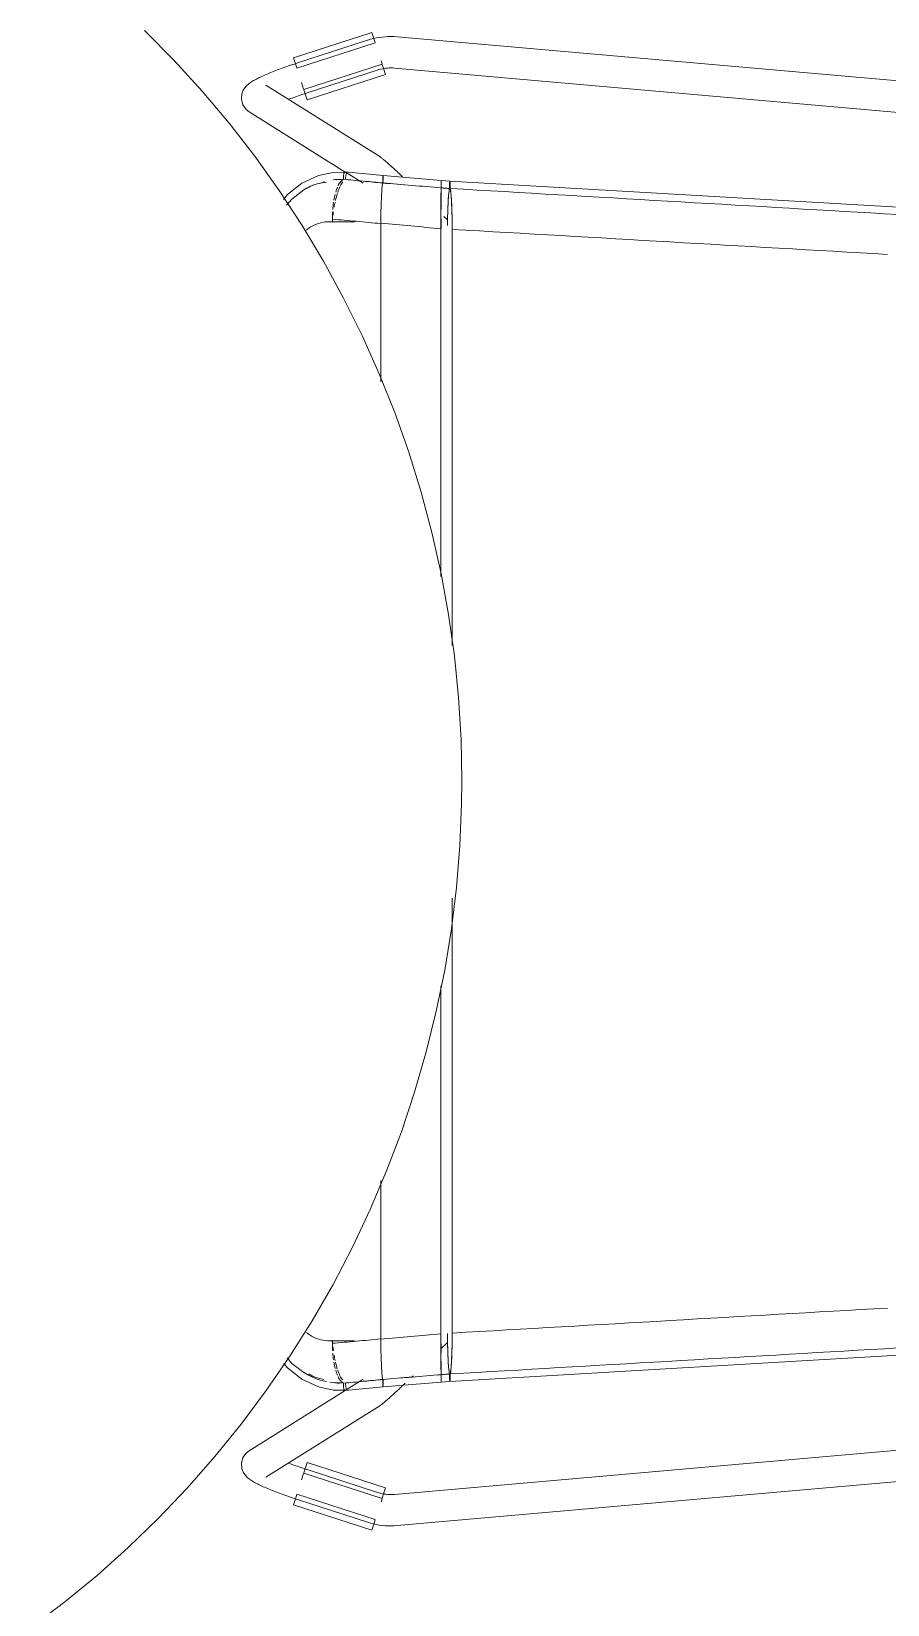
# Model space of a CAD drawing. Header units: millimetres. Extents: x 155927 to 326028, y -36033 to 97293.
# Drawn here: x 157535 to 157863, y 31145 to 31746 of the extents above; entities that cross this region are included whole.
import ezdxf

# ---------------------------------------------------------------- set-up
doc = ezdxf.new("R2010")
doc.units = ezdxf.units.MM
doc.header["$MEASUREMENT"] = 0
doc.layers.add('I-FURN', color=8, linetype='CONTINUOUS', lineweight=9)

msp = doc.modelspace()

# ---------------------------------------------------------------- linework, layer by layer
at = {"layer": 'I-FURN'}
for p, q in [((157589.89, 31735.2), (157578.64, 31746.58)), ((157635.55, 31736.21), (157665.56, 31745.9)), ((157666.16, 31743.53), (157665.06, 31743.24)), ((157665.56, 31745.9), (157666.19, 31743.95)), ((157667.28, 31743.77), (157666.16, 31743.53)), ((157666.19, 31743.95), (157666.82, 31741.97)), ((157668.41, 31743.97), (157667.28, 31743.77)), ((157669.54, 31744.12), (157668.41, 31743.97)), ((157670.68, 31744.22), (157669.54, 31744.12)), ((157671.82, 31744.28), (157670.68, 31744.22)), ((157672.96, 31744.3), (157671.82, 31744.28)), ((157674.1, 31744.26), (157672.96, 31744.3)), ((157675.24, 31744.19), (157674.1, 31744.26)), ((158118.56, 31705.24), (157675.24, 31744.18)), ((157636.85, 31732.17), (157666.86, 31741.86)), ((157663.92, 31742.9), (157637.1, 31734.19)), ((157663.96, 31742.91), (157663.92, 31742.9)), ((157665.06, 31743.24), (157663.96, 31742.91)), ((157600.67, 31723.39), (157589.89, 31735.2)), ((157628.84, 31731.27), (157629.5, 31731.52)), ((157629.5, 31731.52), (157630.18, 31731.78)), ((157630.18, 31731.78), (157630.87, 31732.03)), ((157630.87, 31732.03), (157631.57, 31732.29)), ((157631.57, 31732.29), (157632.27, 31732.54)), ((157632.27, 31732.54), (157632.99, 31732.79)), ((157632.99, 31732.79), (157633.71, 31733.05)), ((157633.71, 31733.05), (157634.44, 31733.3)), ((157634.44, 31733.3), (157635.17, 31733.55)), ((157635.17, 31733.55), (157635.91, 31733.79)), ((157636.18, 31734.26), (157635.55, 31736.21)), ((157635.91, 31733.79), (157636.65, 31734.04)), ((157636.82, 31732.29), (157636.18, 31734.26)), ((157636.65, 31734.04), (157637.1, 31734.19)), ((157669.47, 31733.79), (157639.46, 31724.1)), ((157640.81, 31722.77), (157667.62, 31731.49)), ((157667.62, 31731.49), (157668.26, 31731.68)), ((157668.26, 31731.68), (157668.9, 31731.84)), ((157668.9, 31731.84), (157669.55, 31731.98)), ((157669.06, 31735.05), (157669.43, 31733.88)), ((157669.5, 31733.67), (157670.14, 31731.7)), ((157669.55, 31731.98), (157670.2, 31732.1)), ((157670.14, 31731.7), (157670.77, 31729.74)), ((157670.2, 31732.1), (157670.85, 31732.19)), ((157670.85, 31732.19), (157671.51, 31732.25)), ((157671.51, 31732.25), (157672.17, 31732.29)), ((157672.17, 31732.29), (157672.84, 31732.3)), ((157672.84, 31732.3), (157673.5, 31732.28)), ((157673.5, 31732.28), (157674.16, 31732.23)), ((157674.16, 31732.23), (157674.19, 31732.23)), ((157674.19, 31732.23), (158098.69, 31694.94)), ((157617.43, 31725.28), (157617.89, 31725.74)), ((157617.89, 31725.74), (157618.32, 31726.11)), ((157618.32, 31726.11), (157618.72, 31726.42)), ((157618.72, 31726.42), (157619.11, 31726.7)), ((157619.11, 31726.7), (157619.5, 31726.96)), ((157619.5, 31726.96), (157619.89, 31727.2)), ((157619.89, 31727.2), (157620.29, 31727.43)), ((157620.29, 31727.43), (157620.7, 31727.67)), ((157620.7, 31727.67), (157621.13, 31727.89)), ((157621.13, 31727.89), (157621.57, 31728.12)), ((157621.57, 31728.12), (157622.02, 31728.35)), ((157622.02, 31728.35), (157622.5, 31728.58)), ((157622.5, 31728.58), (157622.99, 31728.82)), ((157622.99, 31728.82), (157623.5, 31729.05)), ((157623.5, 31729.05), (157624.03, 31729.29)), ((157624.03, 31729.29), (157624.57, 31729.53)), ((157624.57, 31729.53), (157625.13, 31729.77)), ((157668.54, 31698.39), (157624.95, 31725.7)), ((157625.13, 31729.77), (157625.71, 31730.02)), ((157625.71, 31730.02), (157626.31, 31730.26)), ((157626.31, 31730.26), (157626.92, 31730.51)), ((157626.92, 31730.51), (157627.54, 31730.76)), ((157627.54, 31730.76), (157628.18, 31731.02)), ((157628.18, 31731.02), (157628.84, 31731.27)), ((157638.63, 31726.67), (157639.43, 31724.2)), ((157640.76, 31720.06), (157670.77, 31729.74)), ((157610.98, 31711.15), (157600.67, 31723.39)), ((157615.65, 31720.38), (157615.82, 31722.35)), ((157616.23, 31718.15), (157615.65, 31720.38)), ((157615.82, 31722.35), (157616.34, 31723.74)), ((157616.34, 31723.74), (157616.91, 31724.65)), ((157616.91, 31724.65), (157617.43, 31725.28)), ((157633.84, 31720.33), (157634.46, 31720.57)), ((157634.46, 31720.57), (157635.1, 31720.8)), ((157635.1, 31720.8), (157635.74, 31721.04)), ((157635.74, 31721.04), (157636.4, 31721.27)), ((157636.4, 31721.27), (157637.06, 31721.51)), ((157637.06, 31721.51), (157637.74, 31721.74)), ((157637.74, 31721.74), (157638.42, 31721.98)), ((157638.42, 31721.98), (157639.1, 31722.21)), ((157639.1, 31722.21), (157639.79, 31722.44)), ((157640.13, 31722.01), (157639.5, 31723.98)), ((157639.79, 31722.44), (157640.48, 31722.67)), ((157640.76, 31720.06), (157640.13, 31722.01)), ((157640.48, 31722.67), (157640.81, 31722.77)), ((157617.46, 31716.42), (157616.23, 31718.15)), ((157617.46, 31716.42), (157618.58, 31715.53)), ((157618.58, 31715.53), (157655.35, 31692.49)), ((157620.79, 31698.51), (157610.98, 31711.15)), ((157630.09, 31685.49), (157620.79, 31698.51)), ((157668.54, 31698.39), (157668.86, 31698.18)), ((157668.86, 31698.18), (157669.12, 31697.99)), ((157669.12, 31697.99), (157669.35, 31697.82)), ((157669.35, 31697.82), (157669.57, 31697.65)), ((157669.57, 31697.65), (157669.79, 31697.47)), ((157669.79, 31697.47), (157670.02, 31697.28)), ((157670.02, 31697.28), (157670.26, 31697.07)), ((157670.26, 31697.07), (157670.51, 31696.86)), ((157670.51, 31696.86), (157670.78, 31696.63)), ((157670.78, 31696.63), (157671.06, 31696.39)), ((157671.06, 31696.39), (157671.35, 31696.13)), ((157671.35, 31696.13), (157671.66, 31695.86)), ((157671.66, 31695.86), (157671.99, 31695.57)), ((157671.99, 31695.57), (157672.32, 31695.27)), ((157672.32, 31695.27), (157672.67, 31694.95)), ((157638.78, 31688.24), (157645.1, 31691.14)), ((157645.1, 31691.14), (157650.74, 31692.35)), ((157650.74, 31692.35), (157656.2, 31692.44)), ((157669.8, 31691.14), (157655.31, 31692.56)), ((157655.69, 31692.28), (157662.16, 31688.22)), ((157669.71, 31690.21), (157669.7, 31689.75)), ((157669.7, 31689.75), (157669.71, 31690.2)), ((157669.7, 31689.75), (157669.7, 31689.26)), ((157669.7, 31689.26), (157669.7, 31689.75)), ((157669.7, 31689.26), (157669.7, 31688.76)), ((157669.7, 31688.76), (157669.7, 31689.26)), ((157669.73, 31690.59), (157669.71, 31690.21)), ((157669.71, 31690.2), (157669.73, 31690.58)), ((157669.75, 31690.88), (157669.73, 31690.59)), ((157669.73, 31690.58), (157669.75, 31690.88)), ((157669.78, 31691.08), (157669.75, 31690.88)), ((157669.78, 31691.07), (157669.8, 31691.14)), ((157669.8, 31691.14), (157669.78, 31691.08)), ((157692, 31689.32), (157669.8, 31691.14)), ((157669.83, 31691.08), (157669.8, 31691.14)), ((157669.8, 31691.14), (157669.83, 31691.07)), ((157669.85, 31690.89), (157669.83, 31691.08)), ((157669.83, 31691.07), (157669.85, 31690.89)), ((157669.87, 31690.6), (157669.85, 31690.89)), ((157669.85, 31690.89), (157669.87, 31690.6)), ((157669.89, 31690.22), (157669.87, 31690.6)), ((157669.87, 31690.6), (157669.89, 31690.21)), ((157669.9, 31689.77), (157669.89, 31690.22)), ((157669.89, 31690.21), (157669.9, 31689.76)), ((157669.91, 31689.27), (157669.9, 31689.77)), ((157669.9, 31689.76), (157669.91, 31689.27)), ((157672.67, 31694.95), (157673.04, 31694.62)), ((157673.04, 31694.62), (157673.42, 31694.28)), ((157673.42, 31694.28), (157673.81, 31693.93)), ((157673.81, 31693.93), (157674.21, 31693.56)), ((157674.21, 31693.56), (157674.62, 31693.18)), ((157674.62, 31693.18), (157675.05, 31692.78)), ((157675.05, 31692.78), (157675.48, 31692.38)), ((157675.48, 31692.38), (157675.93, 31691.97)), ((157675.93, 31691.97), (157676.38, 31691.55)), ((157676.38, 31691.55), (157676.84, 31691.11)), ((157676.84, 31691.11), (157677.31, 31690.67)), ((157692.01, 31689.25), (157692, 31689.32)), ((157692, 31689.32), (157692, 31689.25)), ((157692, 31689.31), (157695.36, 31689.04)), ((157692, 31689.25), (157692, 31689.31)), ((157692, 31689.31), (157692.01, 31689.24)), ((157638.85, 31672.11), (157630.09, 31685.49)), ((157631.78, 31682.06), (157633.25, 31683.9)), ((157633.25, 31683.9), (157638.78, 31688.24)), ((157634.92, 31682.17), (157639.49, 31685.66)), ((157639.49, 31685.66), (157643.18, 31687.57)), ((157669.19, 31683.23), (157669.34, 31685.67)), ((157669.34, 31685.66), (157669.19, 31683.19)), ((157669.34, 31685.68), (157669.52, 31687.4)), ((157669.52, 31687.4), (157669.34, 31685.66)), ((157669.52, 31687.4), (157669.71, 31688.29)), ((157669.71, 31688.29), (157669.52, 31687.4)), ((157669.7, 31688.76), (157669.71, 31688.29)), ((157669.71, 31688.29), (157669.7, 31688.76)), ((157669.9, 31688.31), (157669.9, 31688.78)), ((157669.9, 31688.77), (157669.9, 31688.3)), ((157691.96, 31681.34), (157691.97, 31683.84)), ((157691.97, 31683.84), (157691.96, 31681.34)), ((157691.97, 31683.84), (157691.98, 31685.59)), ((157691.98, 31685.59), (157691.97, 31683.84)), ((157692, 31686.48), (157691.98, 31685.59)), ((157691.98, 31685.59), (157692, 31686.47)), ((157692, 31688.76), (157692, 31689.06)), ((157692, 31689.06), (157692, 31688.77)), ((157692, 31688.77), (157692, 31688.39)), ((157692, 31688.38), (157692, 31688.76)), ((157692, 31688.39), (157692, 31687.94)), ((157692, 31687.93), (157692, 31688.38)), ((157692, 31687.94), (157692, 31687.44)), ((157692, 31687.44), (157692, 31687.93)), ((157692, 31686.94), (157692, 31687.44)), ((157692, 31687.44), (157692, 31686.95)), ((157692, 31686.95), (157692, 31686.48)), ((157692, 31686.47), (157692, 31686.94)), ((157692.01, 31688.76), (157692.01, 31688.38)), ((157692.01, 31688.38), (157692.01, 31688.76)), ((157692.01, 31688.38), (157692.01, 31687.93)), ((157692.01, 31687.93), (157692.01, 31688.38)), ((157692.01, 31687.93), (157692.01, 31687.43)), ((157692.01, 31687.44), (157692.01, 31687.93)), ((157692.01, 31686.94), (157692.01, 31687.44)), ((157692.01, 31687.43), (157692.01, 31686.94)), ((157692.01, 31686.94), (157692.01, 31686.47)), ((157692.01, 31686.47), (157692.01, 31686.94)), ((157692.03, 31685.57), (157692.04, 31683.82)), ((157692.04, 31683.82), (157692.03, 31685.57)), ((157692.04, 31683.82), (157692.05, 31681.32)), ((157692.05, 31681.32), (157692.04, 31683.82)), ((157694.86, 31683.54), (157694.7, 31681.05)), ((157695.05, 31685.3), (157694.86, 31683.54)), ((157695.26, 31686.2), (157695.05, 31685.3)), ((157695.26, 31687.65), (157695.25, 31687.16)), ((157695.25, 31687.16), (157695.25, 31686.67)), ((157695.25, 31686.67), (157695.26, 31686.2)), ((157695.27, 31688.1), (157695.26, 31687.65)), ((157695.29, 31688.49), (157695.27, 31688.1)), ((157695.31, 31688.78), (157695.29, 31688.49)), ((157695.33, 31688.97), (157695.31, 31688.78)), ((157695.36, 31689.04), (157695.33, 31688.97)), ((158027.27, 31669.75), (157695.36, 31689.04)), ((157695.39, 31688.97), (157695.36, 31689.04)), ((157695.42, 31688.79), (157695.39, 31688.97)), ((157695.44, 31688.49), (157695.42, 31688.79)), ((157695.46, 31688.11), (157695.44, 31688.49)), ((157695.47, 31687.66), (157695.46, 31688.11)), ((157695.46, 31686.21), (157695.47, 31686.68)), ((157695.67, 31685.32), (157695.46, 31686.21)), ((157695.47, 31687.17), (157695.47, 31687.66)), ((157695.47, 31686.68), (157695.47, 31687.17)), ((157695.87, 31683.57), (157695.67, 31685.32)), ((157696.03, 31681.07), (157695.87, 31683.57)), ((157632.92, 31679.78), (157634.92, 31682.17)), ((157669, 31676.65), (157669.07, 31680.09)), ((157669.07, 31680.09), (157669, 31676.65)), ((157669.07, 31680.15), (157669.19, 31683.19)), ((157669.19, 31683.19), (157669.07, 31680.09)), ((157691.95, 31678.21), (157691.94, 31674.64)), ((157691.94, 31674.64), (157691.95, 31678.2)), ((157691.95, 31678.21), (157691.96, 31681.34)), ((157691.96, 31681.34), (157691.95, 31678.21)), ((157692.05, 31681.32), (157692.06, 31678.2)), ((157692.06, 31678.2), (157692.05, 31681.32)), ((157694.57, 31677.93), (157694.5, 31674.38)), ((157694.7, 31681.05), (157694.57, 31677.93)), ((157696.15, 31677.93), (157696.03, 31681.07)), ((157696.23, 31674.37), (157696.15, 31677.93)), ((157647.08, 31658.39), (157638.85, 31672.11)), ((157658.93, 31673.5), (157649.18, 31673.5)), ((157650.42, 31673.44), (157650.42, 31674.49)), ((157668.97, 31672.91), (157669, 31676.56)), ((157669, 31676.55), (157668.97, 31672.79)), ((157668.97, 31672.79), (157668.97, 31612.31)), ((157668.97, 31612.31), (157668.97, 31672.79)), ((157691.94, 31670.85), (157691.94, 31674.64)), ((157691.94, 31674.64), (157691.94, 31670.85)), ((157692.07, 31674.64), (157692.07, 31670.86)), ((157692.07, 31670.86), (157692.07, 31674.64)), ((157694.62, 31674.07), (157693.09, 31675.55)), ((157694.5, 31674.38), (157694.47, 31672.13)), ((157696.26, 31670.59), (157696.23, 31674.37)), ((157691.94, 31537.86), (157691.94, 31670.85)), ((157691.94, 31670.85), (157691.94, 31537.86)), ((157696.26, 31511.49), (157696.26, 31670.59)), ((157696.26, 31670.59), (157696.26, 31511.49)), ((157654.75, 31644.35), (157647.08, 31658.39)), ((157661.85, 31630.01), (157654.75, 31644.35)), ((157668.38, 31615.4), (157661.85, 31630.01)), ((157674.31, 31600.54), (157668.38, 31615.4)), ((157679.65, 31585.46), (157674.31, 31600.54)), ((157684.37, 31570.18), (157679.65, 31585.46)), ((157688.49, 31554.72), (157684.37, 31570.18)), ((157691.98, 31539.1), (157688.49, 31554.72)), ((157694.84, 31523.36), (157691.98, 31539.1)), ((157697.08, 31507.52), (157694.84, 31523.36)), ((157698.67, 31491.6), (157697.08, 31507.52)), ((157699.63, 31475.63), (157698.67, 31491.6)), ((157699.95, 31459.63), (157699.63, 31475.63)), ((157699.86, 31451), (157699.95, 31459.63)), ((157699.19, 31435.01), (157699.86, 31451)), ((157697.89, 31419.07), (157699.19, 31435.01)), ((157695.95, 31403.19), (157697.89, 31419.07)), ((157696.26, 31248.68), (157696.26, 31414.96)), ((157696.26, 31414.96), (157696.26, 31248.68)), ((157693.38, 31387.4), (157695.95, 31403.19)), ((157690.17, 31371.72), (157693.38, 31387.4)), ((157691.94, 31248.42), (157691.94, 31381.25)), ((157691.94, 31381.25), (157691.94, 31248.42)), ((157686.34, 31356.19), (157690.17, 31371.72)), ((157681.9, 31340.82), (157686.34, 31356.19)), ((157676.84, 31325.64), (157681.9, 31340.82)), ((157671.18, 31310.68), (157676.84, 31325.64)), ((157664.93, 31295.95), (157671.18, 31310.68)), ((157668.97, 31307.03), (157668.97, 31246.48)), ((157668.97, 31246.48), (157668.97, 31307.03)), ((157658.09, 31281.48), (157664.93, 31295.95)), ((157650.68, 31267.31), (157658.09, 31281.48)), ((157642.71, 31253.43), (157650.68, 31267.31)), ((157634.19, 31239.89), (157642.71, 31253.43)), ((157649.18, 31245.77), (157658.93, 31245.77)), ((157650.42, 31244.78), (157650.42, 31245.83)), ((157668.97, 31246.48), (157669, 31242.72)), ((157669, 31242.71), (157668.97, 31246.36)), ((157691.94, 31244.63), (157691.94, 31248.42)), ((157691.94, 31248.42), (157691.94, 31244.63)), ((157691.94, 31242.62), (157694.62, 31245.19)), ((157691.95, 31241.07), (157691.94, 31244.63)), ((157691.94, 31244.63), (157691.95, 31241.06)), ((157692.07, 31244.63), (157692.06, 31241.07)), ((157692.06, 31241.07), (157692.07, 31244.63)), ((157694.47, 31248.57), (157694.5, 31244.89)), ((157694.5, 31244.89), (157694.57, 31241.34)), ((158027.27, 31249.52), (157695.36, 31230.23)), ((157696.15, 31241.34), (157696.23, 31244.9)), ((157696.23, 31244.9), (157696.26, 31248.68)), ((157625.13, 31226.7), (157634.19, 31239.89)), ((157633.18, 31239.18), (157634.92, 31237.1)), ((157669.07, 31239.18), (157669, 31242.62)), ((157669, 31242.62), (157669.07, 31239.18)), ((157669.07, 31239.18), (157669.19, 31236.08)), ((157669.19, 31236.08), (157669.07, 31239.11)), ((157691.96, 31237.93), (157691.95, 31241.06)), ((157691.95, 31241.06), (157691.96, 31237.93)), ((157694.57, 31241.34), (157694.7, 31238.22)), ((157696.03, 31238.2), (157696.15, 31241.34)), ((157631.85, 31237.12), (157633.25, 31235.37)), ((157633.25, 31235.37), (157638.78, 31231.03)), ((157634.92, 31237.1), (157639.49, 31233.6)), ((157639.49, 31233.6), (157643.18, 31231.7)), ((157669.19, 31236.08), (157669.34, 31233.6)), ((157669.34, 31233.6), (157669.19, 31236.04)), ((157669.34, 31233.6), (157669.52, 31231.87)), ((157669.52, 31231.87), (157669.34, 31233.59)), ((157680.76, 31231.86), (157681.27, 31232.34)), ((157691.97, 31235.43), (157691.96, 31237.93)), ((157691.96, 31237.93), (157691.97, 31235.43)), ((157691.98, 31233.68), (157691.97, 31235.43)), ((157691.97, 31235.43), (157691.98, 31233.68)), ((157692, 31232.79), (157691.98, 31233.68)), ((157691.98, 31233.68), (157692, 31232.79)), ((157692, 31232.32), (157692, 31232.79)), ((157692, 31232.79), (157692, 31232.32)), ((157692, 31231.83), (157692, 31232.32)), ((157692, 31232.32), (157692, 31231.82)), ((157692.01, 31232.8), (157692.01, 31232.33)), ((157692.01, 31232.33), (157692.01, 31232.8)), ((157692.01, 31232.33), (157692.01, 31231.83)), ((157692.01, 31231.83), (157692.01, 31232.33)), ((157692.04, 31235.45), (157692.03, 31233.7)), ((157692.03, 31233.7), (157692.04, 31235.45)), ((157692.05, 31237.95), (157692.04, 31235.45)), ((157692.04, 31235.45), (157692.05, 31237.94)), ((157694.7, 31238.22), (157694.86, 31235.72)), ((157694.86, 31235.72), (157695.05, 31233.97)), ((157695.05, 31233.97), (157695.26, 31233.07)), ((157695.26, 31233.07), (157695.25, 31232.6)), ((157695.25, 31232.6), (157695.25, 31232.11)), ((157695.46, 31233.06), (157695.67, 31233.95)), ((157695.47, 31232.59), (157695.46, 31233.06)), ((157695.47, 31232.1), (157695.47, 31232.59)), ((157695.67, 31233.95), (157695.87, 31235.7)), ((157695.87, 31235.7), (157696.03, 31238.2)), ((157615.56, 31213.89), (157625.13, 31226.7)), ((157655.35, 31226.77), (157618.58, 31203.74)), ((157638.78, 31231.03), (157645.1, 31228.13)), ((157645.1, 31228.13), (157650.74, 31226.92)), ((157650.74, 31226.92), (157656.2, 31226.83)), ((157669.8, 31228.13), (157655.31, 31226.7)), ((157662.16, 31231.05), (157655.72, 31227.01)), ((157669.52, 31231.87), (157669.71, 31230.98)), ((157669.71, 31230.98), (157669.52, 31231.86)), ((157669.71, 31230.98), (157669.7, 31230.51)), ((157669.7, 31230.51), (157669.71, 31230.98)), ((157669.7, 31230.51), (157669.7, 31230.01)), ((157669.7, 31230.01), (157669.7, 31230.51)), ((157669.7, 31230.01), (157669.7, 31229.52)), ((157669.7, 31229.52), (157669.7, 31230.01)), ((157669.7, 31229.52), (157669.71, 31229.06)), ((157669.71, 31229.07), (157669.7, 31229.52)), ((157669.73, 31228.69), (157669.71, 31229.07)), ((157669.71, 31229.06), (157669.73, 31228.68)), ((157669.75, 31228.39), (157669.73, 31228.69)), ((157669.73, 31228.68), (157669.75, 31228.38)), ((157669.75, 31228.38), (157669.78, 31228.19)), ((157669.8, 31228.13), (157669.78, 31228.2)), ((157669.78, 31228.19), (157669.8, 31228.13)), ((157692, 31229.95), (157669.8, 31228.13)), ((157669.83, 31228.2), (157669.8, 31228.13)), ((157669.8, 31228.13), (157669.83, 31228.19)), ((157669.83, 31228.19), (157669.85, 31228.38)), ((157669.85, 31228.38), (157669.83, 31228.2)), ((157669.85, 31228.38), (157669.87, 31228.67)), ((157669.87, 31228.67), (157669.85, 31228.38)), ((157669.9, 31229.51), (157669.89, 31229.06)), ((157669.89, 31229.05), (157669.9, 31229.5)), ((157669.9, 31230.97), (157669.9, 31230.49)), ((157669.9, 31230.49), (157669.9, 31230.96)), ((157669.91, 31229.99), (157669.9, 31230.49)), ((157669.9, 31230.49), (157669.91, 31230)), ((157669.91, 31230), (157669.9, 31229.51)), ((157669.9, 31229.5), (157669.91, 31229.99)), ((157674.62, 31226.09), (157675.05, 31226.49)), ((157675.05, 31226.49), (157675.48, 31226.89)), ((157675.48, 31226.89), (157675.93, 31227.3)), ((157675.93, 31227.3), (157676.38, 31227.72)), ((157676.38, 31227.72), (157676.84, 31228.16)), ((157676.84, 31228.16), (157677.31, 31228.6)), ((157677.31, 31228.6), (157677.79, 31229.05)), ((157677.79, 31229.05), (157678.27, 31229.5)), ((157692, 31231.34), (157692, 31231.83)), ((157692, 31231.82), (157692, 31231.33)), ((157692, 31230.89), (157692, 31231.34)), ((157692, 31231.33), (157692, 31230.88)), ((157692, 31230.5), (157692, 31230.89)), ((157692, 31230.88), (157692, 31230.5)), ((157692, 31230.21), (157692, 31230.5)), ((157692, 31230.5), (157692, 31230.21)), ((157692, 31229.96), (157695.36, 31230.23)), ((157692, 31230.02), (157692, 31230.21)), ((157692, 31230.21), (157692, 31230.02)), ((157692.01, 31230.03), (157692, 31229.96)), ((157692, 31229.96), (157692, 31230.02)), ((157692, 31230.02), (157692, 31229.95)), ((157692, 31229.95), (157692.01, 31230.02)), ((157692.01, 31231.83), (157692.01, 31231.34)), ((157692.01, 31231.34), (157692.01, 31231.83)), ((157692.01, 31231.34), (157692.01, 31230.89)), ((157692.01, 31230.89), (157692.01, 31231.34)), ((157692.01, 31230.89), (157692.01, 31230.51)), ((157692.01, 31230.51), (157692.01, 31230.89)), ((157692.01, 31230.51), (157692.01, 31230.22)), ((157692.01, 31230.21), (157692.01, 31230.51)), ((157692.01, 31230.22), (157692.01, 31230.03)), ((157692.01, 31230.02), (157692.01, 31230.21)), ((157695.25, 31232.11), (157695.26, 31231.62)), ((157695.26, 31231.62), (157695.27, 31231.16)), ((157695.27, 31231.16), (157695.29, 31230.78)), ((157695.29, 31230.78), (157695.31, 31230.49)), ((157695.31, 31230.49), (157695.33, 31230.3)), ((157695.33, 31230.3), (157695.36, 31230.23)), ((157695.36, 31230.23), (157695.39, 31230.3)), ((157695.39, 31230.3), (157695.42, 31230.48)), ((157695.42, 31230.48), (157695.44, 31230.78)), ((157695.44, 31230.78), (157695.46, 31231.16)), ((157695.46, 31231.16), (157695.47, 31231.61)), ((157695.47, 31231.61), (157695.47, 31232.1)), ((157624.95, 31193.57), (157668.54, 31220.88)), ((157668.54, 31220.88), (157668.86, 31221.09)), ((157668.86, 31221.09), (157669.12, 31221.28)), ((157669.12, 31221.28), (157669.35, 31221.45)), ((157669.35, 31221.45), (157669.57, 31221.62)), ((157669.57, 31221.62), (157669.79, 31221.8)), ((157669.79, 31221.8), (157670.02, 31221.99)), ((157670.02, 31221.99), (157670.26, 31222.19)), ((157670.26, 31222.19), (157670.51, 31222.41)), ((157670.51, 31222.41), (157670.78, 31222.64)), ((157670.78, 31222.64), (157671.06, 31222.88)), ((157671.06, 31222.88), (157671.35, 31223.14)), ((157671.35, 31223.14), (157671.66, 31223.41)), ((157671.66, 31223.41), (157671.99, 31223.7)), ((157671.99, 31223.7), (157672.32, 31224)), ((157672.32, 31224), (157672.67, 31224.32)), ((157672.67, 31224.32), (157673.04, 31224.65)), ((157673.04, 31224.65), (157673.42, 31224.99)), ((157673.42, 31224.99), (157673.81, 31225.34)), ((157673.81, 31225.34), (157674.21, 31225.71)), ((158098.54, 31224.32), (157674.19, 31187.04)), ((157674.21, 31225.71), (157674.62, 31226.09)), ((157605.48, 31201.46), (157615.56, 31213.89)), ((157675.24, 31175.09), (158118.56, 31214.03)), ((157617.46, 31202.85), (157616.23, 31201.12)), ((157617.46, 31202.85), (157618.58, 31203.74)), ((157594.91, 31189.45), (157605.48, 31201.46)), ((157616.23, 31201.12), (157615.65, 31198.89)), ((157615.65, 31198.89), (157615.82, 31196.91)), ((157615.82, 31196.91), (157616.34, 31195.53)), ((157633.84, 31198.94), (157634.46, 31198.7)), ((157634.46, 31198.7), (157635.1, 31198.47)), ((157635.1, 31198.47), (157635.74, 31198.23)), ((157635.74, 31198.23), (157636.4, 31198)), ((157636.4, 31198), (157637.06, 31197.76)), ((157637.06, 31197.76), (157637.74, 31197.53)), ((157637.74, 31197.53), (157638.42, 31197.29)), ((157638.42, 31197.29), (157639.1, 31197.06)), ((157639.1, 31197.06), (157639.79, 31196.83)), ((157639.5, 31195.29), (157640.13, 31197.26)), ((157639.79, 31196.83), (157640.48, 31196.6)), ((157640.13, 31197.26), (157640.76, 31199.21)), ((157640.48, 31196.6), (157640.81, 31196.5)), ((157670.77, 31189.53), (157640.76, 31199.21)), ((157667.63, 31187.78), (157640.81, 31196.5)), ((157616.34, 31195.53), (157616.91, 31194.62)), ((157616.91, 31194.62), (157617.43, 31193.99)), ((157617.43, 31193.99), (157617.89, 31193.53)), ((157617.89, 31193.53), (157618.32, 31193.16)), ((157618.32, 31193.16), (157618.72, 31192.85)), ((157618.72, 31192.85), (157619.11, 31192.57)), ((157619.11, 31192.57), (157619.5, 31192.31)), ((157619.5, 31192.31), (157619.89, 31192.07)), ((157619.89, 31192.07), (157620.29, 31191.84)), ((157620.29, 31191.84), (157620.7, 31191.6)), ((157620.7, 31191.6), (157621.13, 31191.38)), ((157621.13, 31191.38), (157621.57, 31191.15)), ((157621.57, 31191.15), (157622.02, 31190.92)), ((157622.02, 31190.92), (157622.5, 31190.69)), ((157622.5, 31190.69), (157622.99, 31190.45)), ((157622.99, 31190.45), (157623.5, 31190.22)), ((157623.5, 31190.22), (157624.03, 31189.98)), ((157639.43, 31195.07), (157638.63, 31192.59)), ((157639.46, 31195.17), (157669.47, 31185.48)), ((157583.87, 31177.87), (157594.91, 31189.45)), ((157624.03, 31189.98), (157624.57, 31189.74)), ((157624.57, 31189.74), (157625.13, 31189.5)), ((157625.13, 31189.5), (157625.71, 31189.25)), ((157625.71, 31189.25), (157626.31, 31189.01)), ((157626.31, 31189.01), (157626.92, 31188.76)), ((157626.92, 31188.76), (157627.54, 31188.51)), ((157627.54, 31188.51), (157628.18, 31188.25)), ((157628.18, 31188.25), (157628.84, 31188)), ((157628.84, 31188), (157629.5, 31187.75)), ((157629.5, 31187.75), (157630.18, 31187.49)), ((157630.18, 31187.49), (157630.87, 31187.24)), ((157630.87, 31187.24), (157631.57, 31186.98)), ((157631.57, 31186.98), (157632.27, 31186.73)), ((157632.27, 31186.73), (157632.99, 31186.47)), ((157632.99, 31186.47), (157633.71, 31186.22)), ((157633.71, 31186.22), (157634.44, 31185.97)), ((157634.44, 31185.97), (157635.17, 31185.72)), ((157635.17, 31185.72), (157635.91, 31185.48)), ((157635.55, 31183.06), (157636.18, 31185.01)), ((157635.91, 31185.48), (157636.65, 31185.23)), ((157636.18, 31185.01), (157636.82, 31186.98)), ((157636.65, 31185.23), (157637.1, 31185.08)), ((157666.86, 31177.41), (157636.85, 31187.1)), ((157637.1, 31185.08), (157663.92, 31176.37)), ((157667.65, 31187.77), (157667.63, 31187.78)), ((157668.29, 31187.58), (157667.65, 31187.77)), ((157668.93, 31187.42), (157668.29, 31187.58)), ((157669.57, 31187.28), (157668.93, 31187.42)), ((157669.43, 31185.39), (157669.06, 31184.22)), ((157670.14, 31187.57), (157669.5, 31185.6)), ((157670.23, 31187.17), (157669.57, 31187.28)), ((157670.77, 31189.53), (157670.14, 31187.57)), ((157670.88, 31187.08), (157670.23, 31187.17)), ((157671.54, 31187.02), (157670.88, 31187.08)), ((157672.2, 31186.98), (157671.54, 31187.02)), ((157672.87, 31186.97), (157672.2, 31186.98)), ((157673.53, 31186.99), (157672.87, 31186.97)), ((157674.19, 31187.04), (157673.53, 31186.99)), ((157665.56, 31173.37), (157635.55, 31183.06)), ((157572.37, 31166.74), (157583.87, 31177.87)), ((157663.92, 31176.37), (157665.02, 31176.04)), ((157665.02, 31176.04), (157666.12, 31175.75)), ((157666.19, 31175.32), (157665.56, 31173.37)), ((157666.12, 31175.75), (157667.24, 31175.51)), ((157666.82, 31177.3), (157666.19, 31175.32)), ((157667.24, 31175.51), (157668.36, 31175.31)), ((157668.36, 31175.31), (157669.49, 31175.16)), ((157669.49, 31175.16), (157670.63, 31175.05)), ((157670.63, 31175.05), (157671.77, 31174.99)), ((157671.77, 31174.99), (157672.91, 31174.97)), ((157672.91, 31174.97), (157674.05, 31175)), ((157674.05, 31175), (157675.19, 31175.08)), ((157675.19, 31175.08), (157675.24, 31175.08)), ((157560.44, 31156.08), (157572.37, 31166.74)), ((157548.1, 31145.91), (157560.44, 31156.08)), ((157535.35, 31136.24), (157548.1, 31145.91))]:
    msp.add_line(p, q, dxfattribs=at)
for points in [[(157650.76, 31689.55), (157651.57, 31689.64), (157652.4, 31689.65), (157653.23, 31689.64)], [(157653.93, 31689.69), (157653.27, 31689.68), (157652.62, 31689.64), (157651.98, 31689.58)], [(157652.59, 31687.18), (157652.91, 31687.87), (157653.61, 31689.02), (157654.36, 31689.58), (157654.75, 31689.73)], [(157669.71, 31688.29), (157667.18, 31688.53), (157662.15, 31689.01), (157657.2, 31689.49), (157654.75, 31689.73)], [(157656.06, 31692.38), (157656.01, 31692.34), (157655.92, 31692.22), (157655.79, 31691.92), (157655.67, 31691.53), (157655.58, 31691.08), (157655.51, 31690.59), (157655.48, 31690.09), (157655.48, 31689.77), (157655.49, 31689.63)], [(157647.51, 31688.76), (157646.78, 31688.56), (157646.07, 31688.32), (157645.36, 31688.06)], [(157651.02, 31681.7), (157651.17, 31682.54), (157651.33, 31683.35), (157651.52, 31684.08)], [(157652.34, 31684.27), (157652.09, 31683.47), (157651.86, 31682.6), (157651.64, 31681.68)], [(157651.7, 31684.75), (157651.91, 31685.48), (157652.14, 31686.12), (157652.39, 31686.71)], [(157653.33, 31686.9), (157653.03, 31686.26), (157652.76, 31685.52), (157652.49, 31684.7)], [(157654.4, 31688.72), (157654.08, 31688.31), (157653.75, 31687.79), (157653.44, 31687.15)], [(157669.69, 31688.33), (157667.38, 31688.55), (157665.08, 31688.78), (157662.81, 31689.01)], [(157669.71, 31688.29), (157673.42, 31687.99), (157680.84, 31687.38), (157688.28, 31686.78), (157692, 31686.48)], [(157669.9, 31688.3), (157673.54, 31688), (157677.19, 31687.7), (157680.85, 31687.4)], [(157684.46, 31687.1), (157684.87, 31687.06), (157685.28, 31687.03), (157685.69, 31686.99)], [(157695.46, 31686.21), (157694.88, 31686.25), (157693.73, 31686.34), (157692.57, 31686.43), (157692, 31686.47)], [(157695.26, 31686.2), (157694.72, 31686.24), (157693.64, 31686.33), (157692.55, 31686.42), (157692.01, 31686.47)], [(157695.26, 31686.2), (157695.25, 31686.79), (157695.25, 31688.3), (157695.32, 31689.04), (157695.36, 31689.04)], [(157695.46, 31686.21), (157750.87, 31682.99), (157861.63, 31676.55), (157972.22, 31670.11), (158027.46, 31666.89)], [(157650.42, 31674.49), (157650.43, 31675.45), (157650.46, 31676.37), (157650.52, 31677.29)], [(157650.59, 31678.21), (157650.66, 31679.11), (157650.76, 31679.99), (157650.89, 31680.84)], [(157650.84, 31677.33), (157650.77, 31676.86), (157650.72, 31676.38), (157650.67, 31675.9)], [(157651.49, 31681.02), (157651.35, 31680.37), (157651.21, 31679.71), (157651.09, 31679.03)], [(157648.9, 31673.5), (157649.41, 31673.51), (157649.91, 31673.49), (157650.42, 31673.44)], [(157668.97, 31672.79), (157665.84, 31673.1), (157659.59, 31673.69), (157653.45, 31674.23), (157650.42, 31674.49)], [(157668.97, 31672.91), (157672.79, 31672.57), (157676.62, 31672.23), (157680.45, 31671.88)], [(157680.45, 31671.88), (157684.28, 31671.54), (157688.11, 31671.19), (157691.94, 31670.85)], [(157696.26, 31670.59), (157751.78, 31667.39), (157807.31, 31664.2), (157862.75, 31661)], [(157862.75, 31258.27), (157807.29, 31255.07), (157751.78, 31251.88), (157696.26, 31248.68)], [(157695.46, 31233.06), (157750.87, 31236.28), (157861.63, 31242.72), (157972.22, 31249.16), (158027.46, 31252.38)], [(157650.42, 31245.83), (157649.91, 31245.78), (157649.41, 31245.76), (157648.9, 31245.77)], [(157668.97, 31246.48), (157665.84, 31246.17), (157659.59, 31245.58), (157653.45, 31245.04), (157650.42, 31244.78)], [(157650.52, 31242), (157650.46, 31242.9), (157650.43, 31243.83), (157650.42, 31244.78)], [(157680.45, 31247.39), (157676.62, 31247.04), (157672.79, 31246.7), (157668.97, 31246.36)], [(157691.94, 31248.42), (157688.11, 31248.08), (157684.27, 31247.73), (157680.45, 31247.39)], [(157650.89, 31238.42), (157650.76, 31239.27), (157650.65, 31240.15), (157650.59, 31241.06)], [(157650.66, 31243.36), (157650.71, 31242.89), (157650.77, 31242.42), (157650.84, 31241.95)], [(157651.1, 31240.26), (157651.22, 31239.57), (157651.35, 31238.92), (157651.49, 31238.25)], [(157651.52, 31235.19), (157651.33, 31235.93), (157651.17, 31236.74), (157651.02, 31237.58)], [(157651.63, 31237.59), (157651.85, 31236.67), (157652.08, 31235.72), (157652.33, 31234.87)], [(157652.39, 31232.54), (157652.14, 31233.13), (157651.91, 31233.79), (157651.7, 31234.52)], [(157652.48, 31234.55), (157652.75, 31233.74), (157653.03, 31232.93), (157653.33, 31232.37)], [(157669.71, 31230.98), (157673.42, 31231.28), (157680.84, 31231.89), (157688.28, 31232.49), (157692, 31232.79)], [(157695.46, 31233.06), (157694.88, 31233.02), (157693.73, 31232.93), (157692.57, 31232.84), (157692, 31232.79)], [(157695.26, 31233.07), (157694.72, 31233.03), (157693.64, 31232.94), (157692.55, 31232.85), (157692.01, 31232.8)], [(157653.22, 31229.57), (157651.96, 31229.59), (157650.7, 31229.69), (157649.46, 31229.87)], [(157651.24, 31229.77), (157652.13, 31229.66), (157653.03, 31229.64), (157653.93, 31229.65)], [(157654.75, 31229.54), (157654.36, 31229.69), (157653.61, 31230.25), (157652.91, 31231.4), (157652.59, 31232.09)], [(157653.44, 31232.13), (157653.76, 31231.49), (157654.07, 31231.09), (157654.4, 31230.76)], [(157669.71, 31230.98), (157667.18, 31230.74), (157662.15, 31230.26), (157657.2, 31229.78), (157654.75, 31229.54)], [(157669.69, 31230.94), (157667.38, 31230.72), (157665.08, 31230.49), (157662.81, 31230.26)]]:
    msp.add_open_spline(points, degree=3, dxfattribs=at)
for points, knots in [([(157654.75, 31689.73), (157654.73, 31689.87), (157654.7, 31690.16), (157654.69, 31690.58), (157654.7, 31690.95), (157654.72, 31691.25), (157654.75, 31691.51), (157654.8, 31691.76), (157654.87, 31691.99), (157654.93, 31692.18), (157655.03, 31692.38), (157655.12, 31692.48), (157655.16, 31692.52)], [0, 0, 0, 0, 0.0555556, 0.1111111, 0.1666667, 0.1944444, 0.2222222, 0.2777778, 0.3055556, 0.3333333, 0.3888889, 0.4444444, 0.4444444, 0.4444444, 0.4444444]), ([(157639.51, 31685.66), (157640.33, 31686.17), (157643.06, 31687.76), (157646.04, 31688.35), (157648.14, 31688.63)], [-0.4024189, -0.4024189, -0.4024189, -0.4024189, -0.3333333, -0.1789981, -0.1789981, -0.1789981, -0.1789981]), ([(157694.47, 31672.12), (157694.49, 31674.15), (157694.54, 31677.38), (157694.69, 31681.16), (157694.91, 31684.52), (157695.12, 31685.91), (157695.26, 31686.2)], [-0.9335619, -0.9335619, -0.9335619, -0.9335619, -0.6666667, -0.5, -0.3333333, 0, 0, 0, 0]), ([(157695.36, 31689.04), (157695.38, 31689.04), (157695.41, 31688.91), (157695.44, 31688.51), (157695.46, 31688.13), (157695.47, 31687.67), (157695.47, 31687.18), (157695.47, 31686.67), (157695.47, 31686.36), (157695.46, 31686.21)], [-0.498493, -0.498493, -0.498493, -0.498493, -0.375, -0.3125, -0.25, -0.1875, -0.125, -0.0625, 0, 0, 0, 0]), ([(157695.46, 31686.21), (157695.61, 31685.93), (157695.82, 31684.54), (157696.04, 31681.18), (157696.16, 31678.01), (157696.24, 31674.41), (157696.26, 31671.86), (157696.26, 31670.59)], [-1, -1, -1, -1, -0.666667, -0.5, -0.333333, -0.166667, 0, 0, 0, 0]), ([(157640.53, 31670.34), (157641.43, 31671.1), (157644.43, 31673.03), (157648.03, 31673.66), (157650.42, 31673.44)], [0.5, 0.5, 0.5, 0.5, 0.6666667, 1, 1, 1, 1]), ([(157650.42, 31245.83), (157648.03, 31245.61), (157644.43, 31246.24), (157641.43, 31248.17), (157640.53, 31248.93)], [0, 0, 0, 0, 0.3333333, 0.5, 0.5, 0.5, 0.5]), ([(157695.26, 31233.07), (157695.12, 31233.36), (157694.91, 31234.75), (157694.69, 31238.11), (157694.57, 31241.26), (157694.49, 31244.82), (157694.47, 31247.33), (157694.47, 31248.57)], [-1, -1, -1, -1, -0.6666667, -0.5, -0.3333333, -0.1666667, -0.003964, -0.003964, -0.003964, -0.003964]), ([(157696.26, 31248.68), (157696.26, 31247.41), (157696.24, 31244.86), (157696.16, 31241.26), (157696.04, 31238.09), (157695.82, 31234.73), (157695.61, 31233.34), (157695.46, 31233.06)], [-1, -1, -1, -1, -0.833333, -0.666667, -0.5, -0.333333, 0, 0, 0, 0]), ([(157648.18, 31230.12), (157646.06, 31230.56), (157642.98, 31231.57), (157640.22, 31233.21), (157639.35, 31233.79)], [0.1763318, 0.1763318, 0.1763318, 0.1763318, 0.3333333, 0.408557, 0.408557, 0.408557, 0.408557]), ([(157641.41, 31233.07), (157642, 31232.73), (157643.85, 31231.71), (157645.83, 31231.21), (157647.21, 31230.99)], [0.6175454, 0.6175454, 0.6175454, 0.6175454, 0.6666667, 0.7702374, 0.7702374, 0.7702374, 0.7702374]), ([(157676.01, 31231.47), (157677.65, 31231.61), (157682.98, 31232.05), (157688.32, 31232.49), (157692.01, 31232.8)], [0.2766114, 0.2766114, 0.2766114, 0.2766114, 0.5, 1, 1, 1, 1]), ([(157695.36, 31230.23), (157695.34, 31230.23), (157695.32, 31230.37), (157695.28, 31230.76), (157695.27, 31231.15), (157695.26, 31231.61), (157695.25, 31232.1), (157695.25, 31232.61), (157695.26, 31232.92), (157695.26, 31233.07)], [-0.5, -0.5, -0.5, -0.5, -0.375, -0.3125, -0.25, -0.1875, -0.125, -0.0625, 0, 0, 0, 0]), ([(157695.46, 31233.06), (157695.47, 31232.84), (157695.48, 31232.35), (157695.47, 31231.72), (157695.46, 31231.25), (157695.45, 31230.84), (157695.41, 31230.39), (157695.38, 31230.23), (157695.36, 31230.23)], [-1, -1, -1, -1, -0.90625, -0.8125, -0.765625, -0.71875, -0.625, -0.501507, -0.501507, -0.501507, -0.501507]), ([(157655.16, 31226.75), (157655.14, 31226.77), (157655.09, 31226.82), (157655.02, 31226.92), (157654.92, 31227.11), (157654.81, 31227.44), (157654.74, 31227.83), (157654.71, 31228.19), (157654.69, 31228.56), (157654.69, 31229.01), (157654.73, 31229.36), (157654.75, 31229.54)], [0.5555556, 0.5555556, 0.5555556, 0.5555556, 0.5833333, 0.6180556, 0.6527778, 0.7222222, 0.7916667, 0.8263889, 0.8611111, 0.9305556, 1, 1, 1, 1]), ([(157655.49, 31229.64), (157655.48, 31229.42), (157655.48, 31228.93), (157655.57, 31228.18), (157655.72, 31227.52), (157655.9, 31227.08), (157656.01, 31226.93), (157656.06, 31226.89)], [-1, -1, -1, -1, -0.90625, -0.8125, -0.71875, -0.625, -0.5625, -0.5625, -0.5625, -0.5625])]:
    msp.add_open_spline(points, degree=3, knots=knots, dxfattribs=at)

doc.saveas('drawing.dxf')
